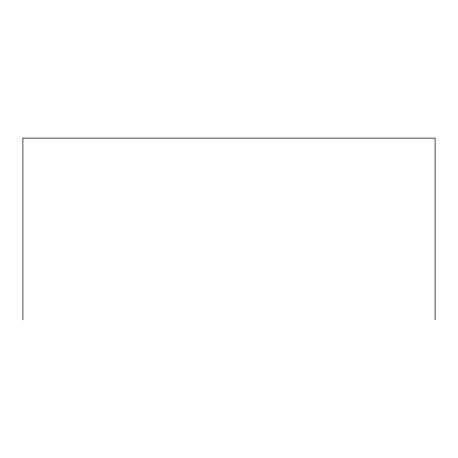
<?xml version="1.0" encoding="UTF-8"?>
<svg xmlns="http://www.w3.org/2000/svg" width="458" height="458" viewBox="0 0 458 458"><rect width="100%" height="100%" fill="white"/><g stroke="black" fill="none" stroke-linecap="round" stroke-linejoin="round"><path stroke-width="0.69" d="M435.1 319.879L435.1 138.121L22.9 138.121L22.9 319.879"/></g></svg>
